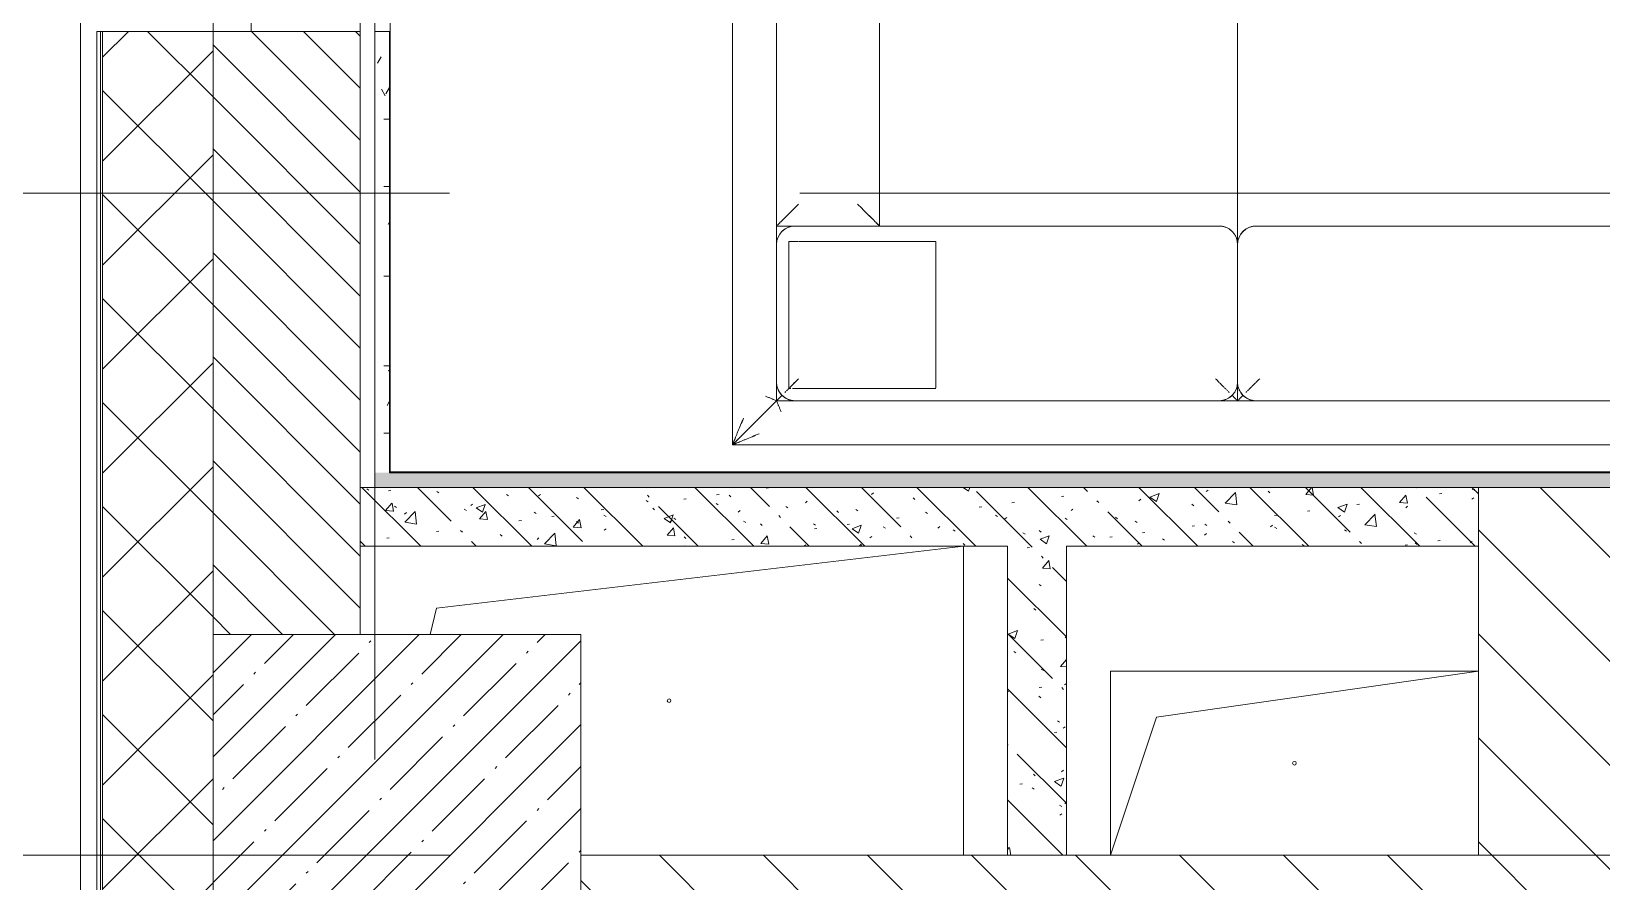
# Model space of a CAD drawing. Header units: millimetres. Extents: x -3724 to 231642, y -8553 to 29017.
# Drawn here: x -357 to 1777, y 11064 to 12220 of the extents above; entities that cross this region are included whole.
import ezdxf

# ---------------------------------------------------------------- set-up
doc = ezdxf.new("R2010")
doc.units = ezdxf.units.MM
doc.linetypes.add('Осевая', pattern=[3175, 635, -476.25, 1587.5, -476.25])
for name, color, linetype, lineweight in [('A-GENM', 7, 'Continuous', 9), ('A-WALL', 7, 'Continuous', 9), ('I-WALL', 7, 'Continuous', 9), ('S-COLS', 7, 'Continuous', 9), ('Оси-2', 7, 'Осевая', 9)]:
    doc.layers.add(name, color=color, linetype=linetype, lineweight=lineweight)
for name, color, linetype, lineweight, true_color in [('A-WALL-1', 9, 'Continuous', 9, 0x808080), ('A-WALL-FNSH-1', 9, 'Continuous', 9, 0x808080), ('I-FURN-1', 9, 'Continuous', 9, 0x808080)]:
    doc.layers.add(name, color=color, linetype=linetype, lineweight=lineweight, true_color=true_color)
pattern_1 = [(135, (0, 0), (-70.7107, -70.7107), [])]
pattern_2 = [(135, (0, 0), (-75.4342, -75.4342), [106.68, -17.78, 3.556, -17.78]), (135, (0, 75.39), (-75.4342, -75.4342), []), (50, (0, 0), (127.5292, -11.1576), [13.335, -146.685]), (355, (0, 0), (-24.6697, 133.74), [10.668, -117.348]), (100.451, (10.63, -0.93), (102.8597, 122.5818), [11.333, -124.663]), (46.184, (0, 35.56), (189.7552, -29.4304), [20.002, -220.027]), (96.636, (15.81, 33.1), (166.1822, 173.1996), [17, -186.995]), (351.184, (0, 35.56), (166.184, 173.1976), [16.002, -176.022]), (21, (17.78, 26.67), (106.1303, -71.586), [13.335, -146.685]), (326, (17.78, 26.67), (43.2619, 128.9318), [10.668, -117.348]), (71.451, (26.62, 20.7), (149.392, 57.345), [11.333, -124.663]), (37.5, (0, 0), (2.16223, 59.18836), [3.353, -112.573, 3.353, -115.773, -117.793]), (37.5, (0, 0), (2.16223, 59.18836), [-235.052, 3.353, -114.44]), (7.5, (0, 0), (46.77386, 70.12615), [3.353, -64.567, 3.353, -109.906, -44.894]), (7.5, (0, 0), (46.77386, 70.12615), [-181.178, 3.353, -41.542]), (327.5, (-39.65, 0), (94.91367, -4.0101), [3.353, -41.097, 3.353, -135.331, -184.023]), (327.5, (-39.65, 0), (94.91367, -4.0101), [-183.134, 3.353, -180.67]), (317.5, (-57.43, 0), (103.6906, 17.7988), [3.353, -54.432, 3.353, -88.748, -130.683]), (317.5, (-57.43, 0), (103.6906, 17.7988), [-149.885, 3.353, -127.33])]
pattern_3 = [(0, (0, 0), (121.92, 30.48), [10.058, -81.382, 10.058, -81.382, -487.68]), (0, (0, 0), (121.92, 30.48), [-182.88, 10.058, -172.822, 10.058, -81.382, -213.36]), (0, (0, 0), (121.92, 30.48), [-457.2, 10.058, -50.902, 10.058, -142.342]), (120, (45.72, 15.24), (-87.356454, 90.34582), [10.058, -81.382, 10.058, -81.382, -487.68]), (120, (45.72, 15.24), (-87.356454, 90.34582), [-182.88, 10.058, -172.822, 10.058, -81.382, -213.36]), (120, (45.72, 15.24), (-87.356454, 90.34582), [-457.2, 10.058, -50.902, 10.058, -142.342]), (240, (60.96, 76.2), (-34.563546, -120.82582), [10.058, -81.382, 10.058, -81.382, -487.68]), (240, (60.96, 76.2), (-34.563546, -120.82582), [-182.88, 10.058, -172.822, 10.058, -81.382, -213.36]), (240, (60.96, 76.2), (-34.563546, -120.82582), [-457.2, 10.058, -50.902, 10.058, -142.342])]

# ---------------------------------------------------------------- blocks, each defined once
blk = doc.blocks.new('GM_Отверстие прямоугольное _в плите_ - Отверстие-V60-План расстановки мебели и оборудования 1 этажа в осях 1-12')
at = {"layer": 'A-GENM'}
for p, q in [((-250, -125), (-250, 125)), ((-250, 125), (250, 125)), ((250, 125), (-250, 125)), ((-250, 125), (-250, -125)), ((-187.5, 62.5), (250, 125)), ((-250, -125), (-187.5, 62.5))]:
    blk.add_line(p, q, dxfattribs=at)
for start, end in [(360, 180), (180, 360)]:
    blk.add_arc((0, 0), 2.5, start, end, dxfattribs=at)
blk = doc.blocks.new('GM_Отверстие прямоугольное _в плите_ - Отверстие-22237344-План расстановки мебели и оборудования 1 этажа в осях 1-12')
at = {"layer": 'A-GENM'}
for p, q in [((-316, 126), (400, 210)), ((400, 210), (400, -210)), ((400, -210), (400, 210)), ((-325, 90), (-316, 126))]:
    blk.add_line(p, q, dxfattribs=at)
for start, end in [(360, 180), (180, 360)]:
    blk.add_arc((0, 0), 2.5, start, end, dxfattribs=at)
blk = doc.blocks.new('BSC_Колонна _Прямоугольная - 500х500-V66-План расстановки мебели и оборудования 1 этажа в осях 1-12')
at = {"layer": 'S-COLS'}
h = blk.add_hatch(dxfattribs=at)
h.set_pattern_fill('FP_90', color=256, style=0, pattern_type=2)
h.set_pattern_definition([(45, (-140, -11150), (-57.0246, 57.0246), []), (45, (-82.975, -11150), (-57.0246, 57.0246), [100.806, -20.161, 3.353, -16.808])])
h.paths.add_polyline_path([(-43.8, -250), (250, -250), (250, 250), (-250, 250), (-250, -250), (-50, -250)])
for p, q in [((250, 250), (-250, 250)), ((-250, 250), (-250, -250)), ((250, -250), (250, 250)), ((-250, -250), (250, -250))]:
    blk.add_line(p, q, dxfattribs=at)
blk = doc.blocks.new('Диван базовый _3 подушки_ - Диван базовый _3 подушки_-25456600-План расстановки мебели и оборудования 1 этажа в осях 1-12')
at = {"layer": 'I-FURN-1'}
for p, q in [((1000, 520), (-1000, 520)), ((1000, 520), (-1000, 520)), ((940, 460), (1000, 520)), ((1000, 520), (940, 460)), ((1000, -520), (1000, 520)), ((1000, -520), (1000, 520)), ((288.3, 460), (-288.3, 460)), ((288.3, 460), (-288.3, 460)), ((-288.3, 460), (288.3, 460)), ((-288.3, 460), (288.3, 460)), ((313.3, 460), (288.3, 460)), ((288.3, 460), (940, 460)), ((940, 460), (313.3, 460)), ((313.3, 460), (313.3, 435)), ((313.3, 435), (313.3, 460)), ((915, 459.9), (338.3, 459.9)), ((338.3, 459.9), (915, 459.9)), ((940, 434.9), (940, 460)), ((940, 460), (940, 434.9)), ((313.3, 247.5), (313.3, 435)), ((313.3, 434.9), (313.3, 247.5)), ((313.3, 247.5), (313.3, 434.9)), ((313.3, 434.9), (313.3, 247.5)), ((313.3, 434.9), (313.3, 247.5)), ((313.3, 247.5), (313.3, 434.9)), ((916.6, 443.3), (723.3, 443.3)), ((723.3, 443.3), (916.6, 443.3)), ((723.3, 442.5), (723.3, 243.3)), ((723.3, 243.3), (723.3, 442.5)), ((918.5, 443.3), (917.1, 443.3)), ((917.1, 443.3), (918.5, 443.3)), ((922.5, 443.3), (920.4, 443.3)), ((920.4, 443.3), (922.5, 443.3)), ((923.3, 440.4), (923.3, 442.5)), ((923.3, 442.5), (923.3, 440.4)), ((923.3, 439), (923.3, 440.4)), ((923.3, 440.4), (923.3, 439)), ((923.3, 243.3), (923.3, 439)), ((923.3, 439), (923.3, 243.3)), ((940, 247.5), (940, 434.9)), ((940, 247.5), (940, 434.9)), ((940, 434.9), (940, 247.5)), ((940, 434.9), (940, 247.5)), ((313.3, 247.5), (313.3, -520)), ((313.3, -520), (313.3, 247.5)), ((723.3, 243.3), (910, 243.3)), ((910, 243.3), (723.3, 243.3)), ((911.2, 243.3), (915, 243.3)), ((915, 243.3), (911.2, 243.3)), ((915.3, 243.3), (923.3, 243.3)), ((923.3, 243.3), (915.3, 243.3)), ((940, 222.5), (940, 247.5)), ((940, 247.5), (940, -520)), ((-288.3, 222.5), (288.3, 222.5)), ((288.3, 222.5), (-288.3, 222.5)), ((338.3, 222.5), (915, 222.5)), ((800, 222.5), (338.3, 222.5)), ((915, 222.5), (800, 222.5)), ((800, 222.5), (800, -520)), ((915, 222.5), (800, 222.5)), ((940, 222.5), (915, 222.5)), ((940, -520), (940, 222.5)), ((940, -520), (940, 222.5))]:
    blk.add_line(p, q, dxfattribs=at)
at = {"layer": 'I-FURN-1', "flags": 128}
for points in [[(313.3, 435), (313.3, 436), (313.3, 437), (313.2, 438), (313, 439), (312.8, 440), (312.6, 440.9), (312.4, 441.9), (312.1, 442.9), (311.7, 443.8), (311.4, 444.7), (311, 445.6), (310.5, 446.5), (310, 447.4), (309.5, 448.3), (309, 449.1), (308.4, 449.9), (307.8, 450.7), (307.1, 451.5), (306.5, 452.2), (305.8, 452.9), (305, 453.6), (304.3, 454.3), (303.5, 454.9), (302.7, 455.5), (301.8, 456), (301, 456.6), (300.1, 457), (299.2, 457.5), (298.3, 457.9), (297.4, 458.3), (296.5, 458.6), (295.5, 459), (294.5, 459.2), (293.6, 459.4), (292.6, 459.6), (291.6, 459.8), (290.6, 459.9), (289.6, 460), (288.6, 460), (288.3, 460)], [(338.3, 459.9), (337.3, 459.9), (336.3, 459.9), (335.3, 459.8), (334.4, 459.6), (333.4, 459.4), (332.4, 459.2), (331.4, 459), (330.5, 458.7), (329.5, 458.3), (328.6, 458), (327.7, 457.6), (326.8, 457.1), (325.9, 456.6), (325.1, 456.1), (324.2, 455.6), (323.4, 455), (322.6, 454.4), (321.8, 453.7), (321.1, 453.1), (320.4, 452.4), (319.7, 451.6), (319.1, 450.9), (318.4, 450.1), (317.9, 449.3), (317.3, 448.5), (316.8, 447.6), (316.3, 446.7), (315.8, 445.8), (315.4, 444.9), (315, 444), (314.7, 443.1), (314.4, 442.1), (314.1, 441.1), (313.9, 440.2), (313.7, 439.2), (313.5, 438.2), (313.4, 437.2), (313.4, 436.2), (313.3, 435.2), (313.3, 434.9)], [(940, 434.9), (940, 435.9), (939.9, 436.9), (939.8, 437.9), (939.7, 438.9), (939.5, 439.9), (939.3, 440.9), (939, 441.9), (938.8, 442.8), (938.4, 443.8), (938, 444.7), (937.6, 445.6), (937.2, 446.5), (936.7, 447.4), (936.2, 448.2), (935.7, 449.1), (935.1, 449.9), (934.5, 450.7), (933.8, 451.4), (933.1, 452.2), (932.4, 452.9), (931.7, 453.6), (931, 454.2), (930.2, 454.8), (929.4, 455.4), (928.5, 456), (927.7, 456.5), (926.8, 457), (925.9, 457.4), (925, 457.9), (924.1, 458.2), (923.1, 458.6), (922.2, 458.9), (921.2, 459.2), (920.3, 459.4), (919.3, 459.6), (918.3, 459.7), (917.3, 459.8), (916.3, 459.9), (915.3, 459.9), (915, 459.9)], [(288.3, 222.5), (289.3, 222.5), (290.3, 222.6), (291.3, 222.7), (292.3, 222.8), (293.3, 223), (294.3, 223.2), (295.2, 223.5), (296.2, 223.8), (297.1, 224.1), (298.1, 224.5), (299, 224.9), (299.9, 225.3), (300.8, 225.8), (301.6, 226.3), (302.4, 226.9), (303.3, 227.4), (304.1, 228), (304.8, 228.7), (305.6, 229.4), (306.3, 230.1), (306.9, 230.8), (307.6, 231.6), (308.2, 232.3), (308.8, 233.1), (309.4, 234), (309.9, 234.8), (310.4, 235.7), (310.8, 236.6), (311.3, 237.5), (311.6, 238.4), (312, 239.4), (312.3, 240.3), (312.6, 241.3), (312.8, 242.3), (313, 243.2), (313.1, 244.2), (313.2, 245.2), (313.3, 246.2), (313.3, 247.2), (313.3, 247.5)], [(313.3, 247.5), (313.4, 246.5), (313.4, 245.5), (313.5, 244.5), (313.7, 243.5), (313.8, 242.5), (314, 241.5), (314.3, 240.6), (314.6, 239.6), (314.9, 238.7), (315.3, 237.7), (315.7, 236.8), (316.2, 235.9), (316.6, 235.1), (317.2, 234.2), (317.7, 233.4), (318.3, 232.6), (318.9, 231.8), (319.5, 231), (320.2, 230.3), (320.9, 229.6), (321.6, 228.9), (322.4, 228.2), (323.2, 227.6), (324, 227), (324.8, 226.4), (325.7, 225.9), (326.6, 225.4), (327.4, 225), (328.3, 224.6), (329.3, 224.2), (330.2, 223.8), (331.2, 223.5), (332.1, 223.3), (333.1, 223), (334.1, 222.8), (335.1, 222.7), (336.1, 222.6), (337.1, 222.5), (338.1, 222.5), (338.3, 222.5)], [(915, 222.5), (916, 222.5), (917, 222.6), (918, 222.7), (919, 222.8), (920, 223), (921, 223.2), (921.9, 223.5), (922.9, 223.8), (923.8, 224.1), (924.8, 224.5), (925.7, 224.9), (926.6, 225.3), (927.4, 225.8), (928.3, 226.3), (929.1, 226.9), (930, 227.4), (930.7, 228), (931.5, 228.7), (932.2, 229.4), (933, 230.1), (933.6, 230.8), (934.3, 231.6), (934.9, 232.3), (935.5, 233.1), (936.1, 234), (936.6, 234.8), (937.1, 235.7), (937.5, 236.6), (937.9, 237.5), (938.3, 238.4), (938.7, 239.4), (939, 240.3), (939.2, 241.3), (939.5, 242.3), (939.7, 243.2), (939.8, 244.2), (939.9, 245.2), (940, 246.2), (940, 247.2), (940, 247.5)]]:
    blk.add_lwpolyline(points, dxfattribs=at)
at = {"layer": 'I-FURN-1'}
for centre, start, end in [((288.3, 435), 0, 90), ((338.3, 434.9), 90, 179.8696), ((915, 434.9), 0.1827, 90), ((288.3, 247.5), 270, 360), ((338.3, 247.5), 180, 270), ((915, 247.5), 270, 359.5877)]:
    blk.add_arc(centre, 25, start, end, dxfattribs=at)
for points, knots in [([(1000, 520), (1000, 520), (999.8, 519.9), (998.9, 519.5), (997.6, 519), (996.3, 518.5), (994.8, 517.8), (993, 517.1), (991, 516.3), (988.9, 515.4), (985.9, 514.2), (980.6, 512), (973.2, 508.9), (967, 506.4), (963.8, 505)], [0, 0, 0, 0, 0.083333, 0.166667, 0.25, 0.291667, 0.333333, 0.416667, 0.458333, 0.5, 0.583333, 0.666667, 0.833333, 1, 1, 1, 1]), ([(1000, 520), (1000, 520), (999.8, 519.9), (998.9, 519.5), (997.6, 519), (996.3, 518.5), (994.8, 517.8), (993, 517.1), (991, 516.3), (988.9, 515.4), (985.9, 514.2), (980.6, 512), (973.2, 508.9), (967, 506.3), (963.8, 505)], [0, 0, 0, 0, 0.083333, 0.166667, 0.25, 0.291667, 0.333333, 0.416667, 0.458333, 0.5, 0.583333, 0.666667, 0.833333, 1, 1, 1, 1]), ([(999, 519), (998.6, 518.6), (997.8, 517.8), (996.1, 516.1), (994.2, 514.2), (992.6, 512.6), (990.8, 510.8), (988.3, 508.3), (985.6, 505.6), (983.3, 503.3), (980.9, 500.9), (976.5, 496.5), (972.6, 492.7), (970, 490)], [0.1666667, 0.1666667, 0.1666667, 0.1666667, 0.25, 0.3333333, 0.4166667, 0.4583333, 0.5, 0.5833333, 0.6666667, 0.7083333, 0.75, 0.8333333, 1, 1, 1, 1]), ([(1000, 520), (1000, 520), (999.9, 519.8), (999.5, 518.9), (999, 517.6), (998.5, 516.3), (997.8, 514.8), (997.1, 513), (996.3, 511), (995.4, 508.9), (994.2, 505.9), (992, 500.6), (988.9, 493.2), (986.3, 487), (985, 483.8)], [0, 0, 0, 0, 0.083333, 0.166667, 0.25, 0.291667, 0.333333, 0.416667, 0.458333, 0.5, 0.583333, 0.666667, 0.833333, 1, 1, 1, 1]), ([(1000, 520), (1000, 520), (999.9, 519.8), (999.5, 518.9), (999, 517.6), (998.5, 516.3), (997.8, 514.8), (997.1, 513), (996.3, 511), (995.4, 508.9), (994.2, 505.9), (992, 500.6), (988.9, 493.2), (986.4, 487), (985, 483.8)], [0, 0, 0, 0, 0.083333, 0.166667, 0.25, 0.291667, 0.333333, 0.416667, 0.458333, 0.5, 0.583333, 0.666667, 0.833333, 1, 1, 1, 1]), ([(999, 519), (998.6, 518.6), (997.8, 517.8), (996.1, 516.1), (994.2, 514.2), (992.6, 512.6), (991.7, 511.7), (991.2, 511.2)], [0.1666667, 0.1666667, 0.1666667, 0.1666667, 0.25, 0.3333333, 0.4166667, 0.4583333, 0.5, 0.5, 0.5, 0.5]), ([(991.2, 511.2), (990.3, 510.3), (988.3, 508.3), (985.6, 505.6), (983.3, 503.3), (980.9, 500.9), (976.5, 496.5), (972.7, 492.6), (970, 490)], [0.5, 0.5, 0.5, 0.5, 0.5833333, 0.6666667, 0.7083333, 0.75, 0.8333333, 1, 1, 1, 1]), ([(933.8, 475), (934.3, 473.7), (935.4, 471.1), (936.7, 468), (937.6, 465.8), (938.4, 463.9), (939.2, 461.9), (939.9, 460.3), (940, 460), (940, 460)], [-1, -1, -1, -1, -0.833333, -0.666667, -0.583333, -0.5, -0.333333, -0.166667, 0, 0, 0, 0]), ([(940, 460), (940, 460), (939.9, 460.3), (939.2, 461.9), (938.4, 463.9), (937.6, 465.8), (936.7, 468), (935.4, 471.1), (934.3, 473.7), (933.8, 475)], [0, 0, 0, 0, 0.166667, 0.333333, 0.5, 0.583333, 0.666667, 0.833333, 1, 1, 1, 1]), ([(301.9, 448.6), (301.8, 448.5), (301.4, 448.1), (301, 447.6), (300.6, 447.3)], [0.57474315, 0.57474315, 0.57474315, 0.57474315, 0.58333333, 0.60855883, 0.60855883, 0.60855883, 0.60855883]), ([(301.9, 448.6), (301.8, 448.5), (301.4, 448.1), (301, 447.6), (300.6, 447.3)], [0.57474315, 0.57474315, 0.57474315, 0.57474315, 0.58333333, 0.60855883, 0.60855883, 0.60855883, 0.60855883]), ([(313.3, 460), (313.3, 460), (312.8, 459.5), (311.1, 457.8), (309.4, 456.1), (307.6, 454.2), (306.3, 452.9), (305.8, 452.4), (305.7, 452.4)], [0, 0, 0, 0, 0.1666667, 0.25, 0.3333333, 0.4166667, 0.4583333, 0.4632467, 0.4632467, 0.4632467, 0.4632467]), ([(313.3, 460), (313.3, 460), (312.8, 459.5), (311.1, 457.8), (309.4, 456.1), (307.6, 454.2), (306.3, 452.9), (305.8, 452.5), (305.7, 452.4)], [0, 0, 0, 0, 0.1666667, 0.25, 0.3333333, 0.4166667, 0.4583333, 0.4632467, 0.4632467, 0.4632467, 0.4632467]), ([(313.3, 460), (313.3, 460), (313.8, 459.5), (315.5, 457.8), (317.3, 456.1), (319.1, 454.2), (320.4, 452.9), (320.9, 452.4), (321, 452.4)], [0, 0, 0, 0, 0.1666667, 0.25, 0.3333333, 0.4166667, 0.4583333, 0.4642123, 0.4642123, 0.4642123, 0.4642123]), ([(313.3, 460), (313.3, 460), (313.9, 459.5), (315.5, 457.8), (317.3, 456.1), (319.1, 454.2), (320.4, 452.9), (320.9, 452.4), (321, 452.4)], [0, 0, 0, 0, 0.1666667, 0.25, 0.3333333, 0.4166667, 0.4583333, 0.4642123, 0.4642123, 0.4642123, 0.4642123]), ([(324.8, 448.6), (324.9, 448.5), (325.3, 448), (325.7, 447.6), (326, 447.3)], [0.57550396, 0.57550396, 0.57550396, 0.57550396, 0.58333333, 0.60878093, 0.60878093, 0.60878093, 0.60878093]), ([(324.8, 448.6), (324.9, 448.5), (325.3, 448), (325.7, 447.6), (326, 447.3)], [0.57550396, 0.57550396, 0.57550396, 0.57550396, 0.58333333, 0.60878093, 0.60878093, 0.60878093, 0.60878093]), ([(928.6, 448.6), (928.5, 448.5), (928, 448), (927.6, 447.6), (927.3, 447.3)], [0.57517487, 0.57517487, 0.57517487, 0.57517487, 0.58333333, 0.60975342, 0.60975342, 0.60975342, 0.60975342]), ([(928.6, 448.6), (928.5, 448.5), (928, 448), (927.6, 447.6), (927.3, 447.3)], [0.57517487, 0.57517487, 0.57517487, 0.57517487, 0.58333333, 0.60975342, 0.60975342, 0.60975342, 0.60975342]), ([(940, 460), (940, 460), (939.5, 459.5), (937.8, 457.8), (936.1, 456.1), (934.2, 454.2), (932.9, 452.9), (932.4, 452.4), (932.4, 452.4)], [0, 0, 0, 0, 0.1666667, 0.25, 0.3333333, 0.4166667, 0.4583333, 0.4638459, 0.4638459, 0.4638459, 0.4638459]), ([(940, 460), (940, 460), (939.5, 459.5), (937.8, 457.8), (936.1, 456.1), (934.2, 454.2), (932.9, 452.9), (932.4, 452.4), (932.4, 452.4)], [0, 0, 0, 0, 0.1666667, 0.25, 0.3333333, 0.4166667, 0.4583333, 0.4638459, 0.4638459, 0.4638459, 0.4638459]), ([(940, 460), (940, 460), (940.3, 459.9), (941.9, 459.2), (943.9, 458.4), (945.8, 457.6), (948, 456.7), (951.1, 455.4), (953.7, 454.3), (955, 453.8)], [0, 0, 0, 0, 0.166667, 0.333333, 0.5, 0.583333, 0.666667, 0.833333, 1, 1, 1, 1]), ([(955, 453.8), (953.7, 454.3), (951.1, 455.4), (948, 456.7), (945.8, 457.6), (943.9, 458.4), (941.9, 459.2), (940.3, 459.9), (940, 460), (940, 460)], [-1, -1, -1, -1, -0.833333, -0.666667, -0.583333, -0.5, -0.333333, -0.166667, 0, 0, 0, 0]), ([(293.4, 440.1), (292.7, 439.3), (291.1, 437.8), (289.6, 436.3), (288.8, 435.5)], [0.7818407, 0.7818407, 0.7818407, 0.7818407, 0.8333333, 0.8823311, 0.8823311, 0.8823311, 0.8823311]), ([(293.4, 440.1), (292.6, 439.3), (291.1, 437.8), (289.6, 436.3), (288.9, 435.5)], [0.7818407, 0.7818407, 0.7818407, 0.7818407, 0.8333333, 0.8823311, 0.8823311, 0.8823311, 0.8823311]), ([(298, 444.7), (297.6, 444.2), (296.5, 443.2), (295.2, 441.8), (294.3, 441), (294.1, 440.7)], [0.67436024, 0.67436024, 0.67436024, 0.67436024, 0.70833333, 0.75, 0.76667773, 0.76667773, 0.76667773, 0.76667773]), ([(298, 444.7), (297.6, 444.2), (296.5, 443.2), (295.2, 441.8), (294.3, 441), (294.1, 440.8)], [0.67436024, 0.67436024, 0.67436024, 0.67436024, 0.70833333, 0.75, 0.76667773, 0.76667773, 0.76667773, 0.76667773]), ([(328.7, 444.7), (329.1, 444.2), (330, 443.4), (330.8, 442.5), (331.2, 442.1)], [0.67488316, 0.67488316, 0.67488316, 0.67488316, 0.70833333, 0.73542995, 0.73542995, 0.73542995, 0.73542995]), ([(328.7, 444.7), (329.1, 444.2), (330, 443.4), (330.8, 442.5), (331.2, 442.2)], [0.67488316, 0.67488316, 0.67488316, 0.67488316, 0.70833333, 0.73413404, 0.73413404, 0.73413404, 0.73413404]), ([(331.9, 441.5), (333.1, 440.3), (335, 438.3), (337.1, 436.3), (337.8, 435.5)], [0.75, 0.75, 0.75, 0.75, 0.8333333, 0.8823865, 0.8823865, 0.8823865, 0.8823865]), ([(331.9, 441.5), (333.1, 440.3), (335, 438.3), (337.1, 436.3), (337.8, 435.5)], [0.75, 0.75, 0.75, 0.75, 0.8333333, 0.8823865, 0.8823865, 0.8823865, 0.8823865]), ([(922.1, 442.1), (921.9, 441.9), (920.5, 440.5), (916.5, 436.5), (912.6, 432.7), (910, 430)], [0.7348924, 0.7348924, 0.7348924, 0.7348924, 0.75, 0.8333333, 1, 1, 1, 1]), ([(922.1, 442.1), (921.9, 441.9), (920.5, 440.5), (916.5, 436.5), (912.7, 432.6), (910, 430)], [0.7348924, 0.7348924, 0.7348924, 0.7348924, 0.75, 0.8333333, 1, 1, 1, 1]), ([(924.7, 444.7), (924.2, 444.2), (923.4, 443.4), (922.6, 442.6), (922.2, 442.2)], [0.67491561, 0.67491561, 0.67491561, 0.67491561, 0.70833333, 0.73277075, 0.73277075, 0.73277075, 0.73277075]), ([(924.7, 444.7), (924.2, 444.2), (923.4, 443.4), (922.6, 442.6), (922.2, 442.2)], [0.67491561, 0.67491561, 0.67491561, 0.67491561, 0.70833333, 0.73277075, 0.73277075, 0.73277075, 0.73277075]), ([(800, 222.5), (800, 222.5), (800.5, 222), (802.2, 220.3), (803.9, 218.5), (805.8, 216.7), (807.4, 215.1), (809.2, 213.3), (811.7, 210.8), (814.4, 208.1), (816.7, 205.8), (819.1, 203.4), (823.5, 199), (827.3, 195.1), (830, 192.5)], [0, 0, 0, 0, 0.166667, 0.25, 0.333333, 0.416667, 0.458333, 0.5, 0.583333, 0.666667, 0.708333, 0.75, 0.833333, 1, 1, 1, 1]), ([(802, 220.5), (802.3, 220.1), (802.9, 219.6), (803.6, 218.9), (803.9, 218.6), (804, 218.5)], [0.3333333, 0.3333333, 0.3333333, 0.3333333, 0.4166667, 0.4583333, 0.4738398, 0.4738398, 0.4738398, 0.4738398]), ([(804.4, 218.1), (804.9, 217.6), (805.8, 216.6), (807.2, 215.3), (808.4, 214.1), (809.6, 212.9), (811.7, 210.8), (813.7, 208.8), (815, 207.5)], [0.5, 0.5, 0.5, 0.5, 0.5833333, 0.6666667, 0.7083333, 0.75, 0.8333333, 1, 1, 1, 1]), ([(940, 222.5), (940, 222.5), (939.5, 222), (937.8, 220.3), (936.1, 218.5), (934.2, 216.7), (932.6, 215), (930.8, 213.3), (928.3, 210.8), (925.6, 208.1), (923.3, 205.8), (920.9, 203.4), (916.5, 199), (912.6, 195.2), (910, 192.5)], [0, 0, 0, 0, 0.166667, 0.25, 0.333333, 0.416667, 0.458333, 0.5, 0.583333, 0.666667, 0.708333, 0.75, 0.833333, 1, 1, 1, 1]), ([(935.6, 218.1), (935.1, 217.6), (934.2, 216.6), (932.8, 215.3), (931.6, 214.1), (930.4, 212.9), (928.3, 210.8), (926.3, 208.8), (925, 207.5)], [0.5, 0.5, 0.5, 0.5, 0.5833333, 0.6666667, 0.7083333, 0.75, 0.8333333, 1, 1, 1, 1]), ([(938, 220.5), (937.7, 220.1), (937.1, 219.6), (936.4, 218.9), (936.1, 218.6), (936, 218.5)], [0.3333333, 0.3333333, 0.3333333, 0.3333333, 0.4166667, 0.4583333, 0.4738398, 0.4738398, 0.4738398, 0.4738398]), ([(940, 222.5), (940, 222.5), (939.8, 222.3), (939.4, 221.8), (939.3, 221.8)], [0, 0, 0, 0, 0.1666667, 0.1969815, 0.1969815, 0.1969815, 0.1969815])]:
    blk.add_open_spline(points, degree=3, knots=knots, dxfattribs=at)
for points in [[(1000, 520), (1000, 520), (999.7, 519.7), (999, 519)], [(1000, 520), (1000, 520), (999.7, 519.7), (999, 519)], [(288.4, 435.1), (286.7, 433.4), (285, 431.7), (283.3, 430)], [(288.4, 435), (286.7, 433.4), (285.1, 431.7), (283.3, 430)], [(299.8, 446.4), (299.3, 446), (298.8, 445.5), (298.3, 445)], [(299.8, 446.4), (299.3, 446), (298.8, 445.5), (298.3, 445)], [(327, 446.4), (327.4, 445.9), (327.9, 445.5), (328.3, 445)], [(327, 446.4), (327.4, 445.9), (327.9, 445.5), (328.3, 445)], [(338.3, 435.1), (340, 433.4), (341.6, 431.7), (343.3, 430)], [(338.3, 435), (339.9, 433.4), (341.6, 431.7), (343.3, 430)], [(926.5, 446.5), (926, 446), (925.5, 445.5), (925, 445)], [(926.5, 446.5), (926, 446), (925.5, 445.5), (925, 445)], [(800, 222.5), (800, 222.5), (800.2, 222.3), (800.5, 222)]]:
    blk.add_open_spline(points, degree=3, dxfattribs=at)

msp = doc.modelspace()

# ---------------------------------------------------------------- hatches: boundary and pattern name
at = {"layer": 'A-WALL'}
h = msp.add_hatch(dxfattribs=at)
h.set_pattern_fill('FP_6', color=256, style=0, pattern_type=2)
h.set_pattern_definition([(45, (0, 0), (-70.7107, 70.7107), []), (135, (0, 0), (-70.7107, -70.7107), [])])
h.paths.add_polyline_path([(-260, -100), (-110, -100), (-110, 3670), (-260, 3670), (-260, 120)])
h.paths.add_polyline_path([(-138, 5220), (-110, 5220), (-110, 5620), (-260, 5620), (-260, 5220), (-218, 5220)])
h.paths.add_polyline_path([(-110, 7320), (-110, 8520), (-260, 8520), (-260, 7320), (-124.5, 7320)])
h.paths.add_polyline_path([(-260, 10820), (-110, 10820), (-110, 12220), (-260, 12220), (-260, 12198)])
h.paths.add_polyline_path([(-110, 13120), (-110.6, 15350), (-260, 15350), (-260, 13120), (-124.5, 13120)])
h = msp.add_hatch(dxfattribs=at)
h.set_pattern_fill('FP_29', color=256, style=0, pattern_type=2)
h.set_pattern_definition([(135, (0, 0), (-35.35534, -35.35534), [])])
h.paths.add_polyline_path([(-110, 7900), (90, 7900), (90, 8520), (-110, 8520), (-110, 8186.2)])
h.paths.add_polyline_path([(90, 10820), (90, 10900), (-110, 10900), (-110, 10820)])
h.paths.add_polyline_path([(-110, 11400), (90, 11400), (90, 12220), (-110, 12220), (-110, 12198)])
h.paths.add_polyline_path([(90, 13120), (90, 14700), (-110, 14700), (-110, 13120), (2.1, 13120)])
at = {"layer": 'I-WALL'}
h = msp.add_hatch(dxfattribs=at)
h.set_pattern_fill('FP_103', color=256, style=0, pattern_type=2)
h.set_pattern_definition(pattern_3)
h.paths.add_polyline_path([(110, 11620), (130, 11620), (130, 12220), (110, 12220), (110, 12198)])
h.paths.add_polyline_path([(130, 13120), (130, 14409), (110, 14430), (110, 13120)])
h = msp.add_hatch(dxfattribs=at)
h.set_pattern_fill('FP_103', color=256, style=0, pattern_type=2)
h.set_pattern_definition(pattern_3)
h.paths.add_polyline_path([(131, 11600), (4080, 11600), (4080, 11620), (110, 11620), (110, 11600)])
h = msp.add_hatch(dxfattribs=at)
h.set_pattern_fill('FP_41', color=256, style=0, pattern_type=2)
h.set_pattern_definition(pattern_2)
h.paths.add_polyline_path([(813.1, 11520), (1610, 11520), (1610, 11600), (90, 11600), (90, 11520), (500.5, 11520)])
h = msp.add_hatch(dxfattribs=at)
h.set_pattern_fill('FP_16', color=256, style=0, pattern_type=2)
h.set_pattern_definition(pattern_1)
h.paths.add_polyline_path([(1810, 10900), (1810, 11600), (1610, 11600), (1610, 10900)])
h = msp.add_hatch(dxfattribs=at)
h.set_pattern_fill('FP_41', color=256, style=0, pattern_type=2)
h.set_pattern_definition(pattern_2)
h.paths.add_polyline_path([(970, 11100), (1050, 11100), (1050, 11520), (970, 11520), (970, 11128.6)])
h = msp.add_hatch(dxfattribs=at)
h.set_pattern_fill('FP_16', color=256, style=0, pattern_type=2)
h.set_pattern_definition(pattern_1)
h.paths.add_polyline_path([(1125.6, 10900), (1610, 10900), (1610, 11100), (390, 11100), (390, 10900), (1055, 10900)])

# ---------------------------------------------------------------- linework, layer by layer
at = {"layer": 'A-WALL'}
for p, q in [((-290, 7205), (-290, 15380)), ((-263, 12220), (-263, 10820)), ((-260, 12220), (-260, 10820)), ((-110, 11400), (-110, 12220)), ((130, 11620), (130, 12220)), ((90, 11600), (4060, 11600))]:
    msp.add_line(p, q, dxfattribs=at)
at = {"layer": 'A-WALL-1'}
for p, q in [((-58, 12240), (-58, 12220)), ((90, 11400), (90, 12240)), ((-260, 12220), (90, 12220)), ((130, 12220), (110, 12220)), ((110, 12220), (110, 11600)), ((131, 11620), (130, 11620)), ((1610, 11600), (1610, 11100)), ((90, 11520), (970, 11520)), ((970, 11520), (970, 11100)), ((1050, 11520), (1610, 11520)), ((1050, 11100), (1050, 11520)), ((1610, 11100), (390, 11100))]:
    msp.add_line(p, q, dxfattribs=at)
at = {"layer": 'A-WALL-FNSH-1'}
for p, q in [((131, 11621), (131, 14409)), ((-260, 12220), (-268, 12220)), ((-268, 12220), (-268, 10820)), ((4081, 11621), (131, 11621)), ((131, 11620), (4080, 11620))]:
    msp.add_line(p, q, dxfattribs=at)
at = {"layer": 'I-WALL'}
for p, q in [((-110, 12220), (-110, 13120)), ((110, 13120), (110, 12220)), ((110, 11520), (110, 11400))]:
    msp.add_line(p, q, dxfattribs=at)
at = {"layer": 'Оси-2'}
for p, q in [((110, 593.7), (110, 12880)), ((-423.7, 12000), (35170, 12000)), ((-423.7, 11100), (35770, 11100))]:
    msp.add_line(p, q, dxfattribs=at)

# ---------------------------------------------------------------- block references
at = {"layer": 'A-GENM'}
for name, p in [('GM_Отверстие прямоугольное _в плите_ - Отверстие-22237344-План расстановки мебели и оборудования 1 этажа в осях 1-12', (510, 11310)), ('GM_Отверстие прямоугольное _в плите_ - Отверстие-V60-План расстановки мебели и оборудования 1 этажа в осях 1-12', (1360, 11225))]:
    msp.add_blockref(name, p, dxfattribs=at)
at = {"layer": 'I-FURN-1', "rotation": 180}
msp.add_blockref('Диван базовый _3 подушки_ - Диван базовый _3 подушки_-25456600-План расстановки мебели и оборудования 1 этажа в осях 1-12', (1596, 12177.8), dxfattribs=at)
at = {"layer": 'S-COLS'}
msp.add_blockref('BSC_Колонна _Прямоугольная - 500х500-V66-План расстановки мебели и оборудования 1 этажа в осях 1-12', (140, 11150), dxfattribs=at)

doc.saveas('drawing.dxf')
